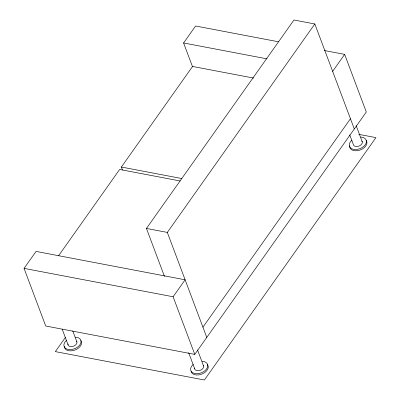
<?xml version="1.0" encoding="UTF-8"?>
<svg xmlns="http://www.w3.org/2000/svg" width="400" height="400" viewBox="0 0 400 400"><rect width="100%" height="100%" fill="white"/><g stroke="black" fill="none" stroke-linecap="round" stroke-linejoin="round"><path stroke-width="0.6" d="M24.06 268.38L36.07 251.415L185.125 279.8L173.115 296.765L194.775 354.39L45.72 326.005L24.06 268.38L173.115 296.765M192.605 66.95L183.59 42.965L195.6 26L278.405 41.77M58.535 255.82L119.655 169.46L180.155 180.98M122.47 169.955L121.37 167.035L192.56 66.445L253.67 78.085M65.435 337.355L55.345 351.615L204.4 380L375.94 137.62L358.765 134.35M164.475 276.41L146.445 228.445L293.97 20L314.835 23.975L354.305 128.975M206.78 337.425L167.315 232.42L314.835 23.975M332.645 71.355L344.655 54.385L324.41 50.53M202.93 327.18L350.455 118.73M194.775 354.39L366.31 112.01L344.655 54.385M360.85 137.09L362.83 137.405A8.93 5.74 -20.6 0 1 365.905 143.7L364.85 145.295A8.93 5.74 -20.6 0 1 354.84 149.51L352.86 149.195A8.93 5.74 -20.6 0 1 349.79 142.895L350.84 141.305A8.93 5.74 -20.6 0 1 351.95 140.19M75.48 337.16L77.465 337.48A8.93 5.74 -20.6 0 1 80.535 343.775L79.48 345.37A8.93 5.74 -20.6 0 1 69.475 349.585L67.49 349.27A8.93 5.74 -20.6 0 1 64.42 342.97L65.47 341.375A8.93 5.74 -20.6 0 1 66.58 340.265M202.175 361.29L204.16 361.605A8.93 5.74 -20.6 0 1 207.23 367.905L206.18 369.5A8.93 5.74 -20.6 0 1 196.17 373.71L194.185 373.395A8.93 5.74 -20.6 0 1 191.115 367.1L192.17 365.505A8.93 5.74 -20.6 0 1 193.275 364.39M183.59 42.965L267.015 58.855M121.37 167.035L181.87 178.555M146.445 228.445L167.315 232.42M356.165 125.645L362.26 141.865M349.73 134.885L353.43 144.735A4.65 2.99 -20.6 0 0 355.25 146.37L356.28 146.535A4.65 2.99 -20.6 0 0 361.495 144.34L362.04 143.51A4.65 2.99 -20.6 0 0 361.92 141.16M197.49 349.845L203.59 366.065M188.66 352.715L194.76 368.935M72.755 330.93L76.89 341.94M62.185 329.17L68.06 344.81M366.15 140.475A8.93 5.74 -20.6 0 1 366.385 144.985L365.33 146.575A8.93 5.74 -20.6 0 1 355.325 150.79L353.34 150.475A8.93 5.74 -20.6 0 1 349.765 145.8M80.78 340.545A8.93 5.74 -20.6 0 1 81.015 345.055L79.965 346.65A8.93 5.74 -20.6 0 1 69.955 350.865L67.97 350.55A8.93 5.74 -20.6 0 1 64.36 346.4M207.475 364.675A8.93 5.74 -20.6 0 1 207.71 369.185L206.66 370.78A8.93 5.74 -20.6 0 1 196.65 374.99L194.67 374.675A8.93 5.74 -20.6 0 1 191.175 371.54M203.245 365.365A4.65 2.99 -20.6 0 1 203.37 367.71L202.82 368.54A4.65 2.99 -20.6 0 1 197.61 370.735L196.575 370.57A4.65 2.99 -20.6 0 1 194.715 368.135M76.55 341.235A4.65 2.99 -20.6 0 1 76.67 343.585L76.125 344.41A4.65 2.99 -20.6 0 1 70.915 346.605L69.88 346.44A4.65 2.99 -20.6 0 1 68.02 344.005"/></g></svg>
